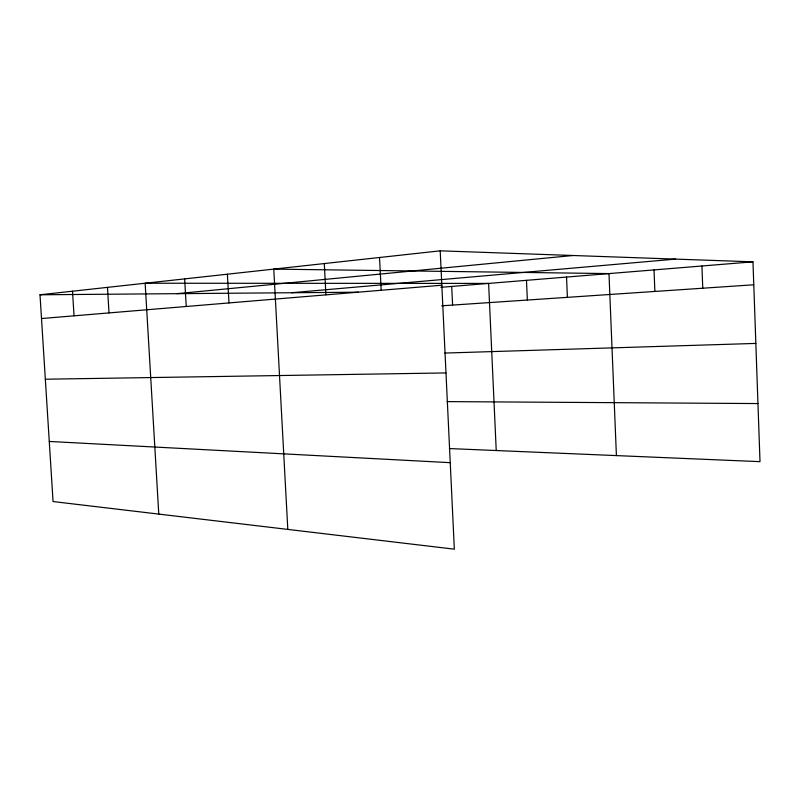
<?xml version="1.0" encoding="UTF-8"?>
<svg xmlns="http://www.w3.org/2000/svg" width="800" height="800" viewBox="0 0 800 800"><rect width="100%" height="100%" fill="white"/><g stroke="black" fill="none" stroke-linecap="round" stroke-linejoin="round"><path stroke-width="1.2" d="M440.2 250.83L454.34 549.17L53.06 501.55L40 294.78L440.2 250.83L752.97 261.83L760 461.65L449.37 448.56M176.91 293.67L573 255.5M291.52 292.74L675.59 259.11M41.5 318.54L441.83 285.22M440.87 287.32L752.97 261.83M441.74 305.81L753.78 284.78M444.85 353.06L755.84 343.42M45.33 379.22L445.99 372.93M40 294.78L358.34 292.2M447.15 401.61L757.96 403.56M49.27 441.45L450.24 462.67M107.47 287.37L109.01 312.92M72.51 291.21L74.04 315.83M158.78 514.09L145.15 283.23L488.62 283.42L496.23 450.53M184.65 278.9L186.23 306.49M227.38 274.2L228.98 302.93M287.81 529.4L273.77 269.11L608.98 273.59L616.41 455.6M324.29 263.56L325.92 294.86M379.54 257.5L381.17 290.27M451.71 286.44L452.59 305.08M526.48 280.33L527.35 300.04M566.54 277.06L567.4 297.34M654.03 269.91L654.87 291.45M701.94 266L702.76 288.22"/></g></svg>
